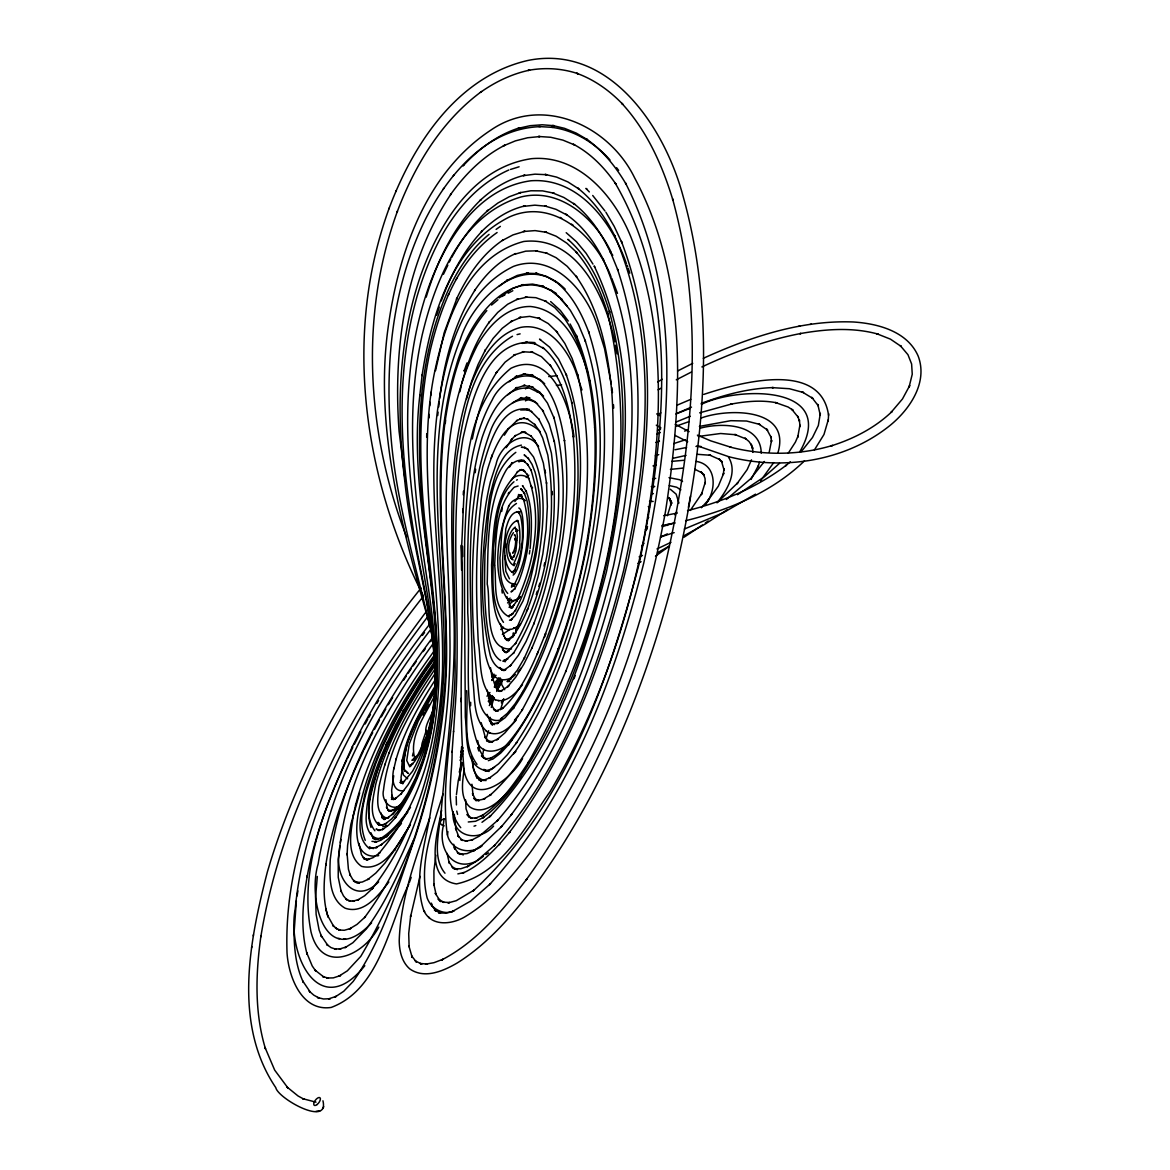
<?xml version="1.0" encoding="UTF-8"?>
<svg xmlns="http://www.w3.org/2000/svg" width="1170" height="1170" viewBox="0 0 1170 1170"><rect width="100%" height="100%" fill="white"/><g stroke="black" fill="none" stroke-linecap="round" stroke-linejoin="round"><path stroke-width="1.5" d="M429.097 731.352L429.127 728.091M466.669 690.592C468.556 714.49 461.667 743.725 476.994 764.361M470.618 705.7L470.662 702.263M509.184 616.882C491.575 607.771 496.884 581.388 494.632 565.081M459.868 780.522L461.58 746.826M462.706 512.519L462.779 508.994M494.632 565.227C496.314 539.004 494.793 507.59 514.083 487.305M426.67 437.127L426.757 433.675M648.195 518.442L648.238 516.95M296.361 900.871L294.05 933.207L294.036 931.773C294.182 948.972 295.922 966.683 303.396 982.405L302.767 981.045L310.299 992.145L309.158 991.107L313.823 995.173L319.132 998.054L317.523 997.513L323.52 998.99L330.306 998.712L328.609 998.887L336.287 996.313L334.942 997.103L343.702 991.297L353.179 981.455C383.628 938.442 397.727 886.436 415.145 837.31C435.957 773.37 448.285 706.329 446.457 638.908C445.214 565.914 435.459 492.57 445.36 419.752C451.342 381.332 460.878 340.836 486.808 310.62M690.49 496.007L688.384 507.312M407.657 778.796L403.416 775.023L401.793 767.037M402.144 761.187C406.429 734.994 420.118 711.448 433.47 688.911L435.752 685.371M440.286 822.217C446.048 749.999 457.47 677.957 453.39 605.226C452.132 532.35 446.004 456.827 470.091 386.641L470.545 385.53C479.846 361.779 493.959 334.43 520.635 327.41C547.282 322.262 566.806 348.221 575.304 370.217L581.973 389.946M463.261 494.793L463.452 491.21M401.719 768.5L402.217 759.813M429.039 417.895L429.244 414.429M429.77 405.785L429.99 402.319M452.132 751.228L452.073 752.193C452.512 776.69 443.708 806.92 460.746 827.687M814.408 449.938L823.987 434.479L828.287 419.723M828.565 415.335C820.784 359.234 737.67 383.248 703.755 394.407M828.184 421.375L828.653 413.683M419.869 395.124L419.781 395.884C405.215 517.564 461.433 640.677 422.677 760.149L415.672 777.889L407.716 793.596L399.745 805.896L392.082 814.583L400.213 805.443L393.208 813.691L387.343 817.947L388.806 817.537L383.892 818.795L385.544 819L381.903 817.537L384.199 819.629L381.742 815.87L382.093 817.333L381.113 813.077M453.536 731.893L454.998 709.897C462.033 619.53 448.125 528.27 462.969 438.443C471.1 402.933 485.989 337.194 534.939 342.635M504.972 545.951L505.191 542.763M452.073 752.193L453.594 731.089M460.995 701.576L461.258 698.11M530.112 548.598C531.823 529.103 532.906 507.985 526.017 490.917L526.427 491.546L522.434 485.623L523.078 486.252M501.813 679.712L501.667 684.567L504.679 689.715M482.523 755.513L482.449 756.332L483.707 749.195M433.792 705.276L434.64 696.691M434.977 693.269C437.595 621.343 412.132 552.342 404.805 481.323C396.528 414.224 397.961 344.682 419.182 279.966L419.474 279.016C437.258 226.819 471.876 167.222 531.604 158.667C579.852 154.396 615.698 197.92 631.551 238.709C668.216 332.148 661.796 436.191 644.86 533.213C627.339 623.581 597.139 712.194 550.105 791.593C525.491 826.108 501.594 874.209 456.505 883.92C423.35 878.86 437.609 831.914 441.602 810.342M445.273 423.496L445.624 420.103M421.054 588.057C353.398 672.311 297.955 767.856 267.374 871.928C249.429 941.119 232.903 1024.174 275.784 1087.632C277.948 1098.425 329.267 1127.383 322.949 1100.78M430.721 395.533L431.086 392.14M317.319 876.447L315.564 897.288L316.134 914.443L319.088 929.887L321.618 936.731L320.931 935.283L327.834 945.418L326.562 944.351L331.022 947.598L336.273 949.382L334.766 948.943L340.909 948.928L339.358 949.104L346.349 946.896L344.901 947.729L352.901 942.713L366.283 928.98C386.714 901.836 399.672 870.07 413.858 839.431M422.063 375.599L422.165 374.766C431.423 315.52 451.503 245.934 509.286 217.02C553.644 196.97 596.349 237.188 611.047 276.851M394.129 767.652C391.716 775.3 391.584 792.821 403.869 790.642M437.726 415.54L438.106 412.118M438.677 406.955L439.247 401.807M439.627 398.385C444.541 360.389 454.56 322.189 475.298 289.575L474.508 290.745C484.965 275.228 498.318 260.939 515.838 253.539L514.317 254.314L525.783 251.155L537.337 250.789L535.684 250.804L547.092 253.305L545.586 252.647L556.13 257.707L567.187 266.307L576.956 277.348L575.903 276.061C599.625 309.348 607.625 350.751 611.691 390.648L611.632 389.742C618.784 485.682 599.961 582.382 565.622 671.814L565.958 670.951C546.96 715.587 526.69 762.606 489.762 795.512L491.224 794.415L483.122 799.329L484.819 798.949L477.404 800.47L479.159 800.763L473.66 798.218L476.278 800.836L472.446 793.582L473.06 795.22L471.934 784.236M419.781 395.884L422.165 374.766M516.467 503.466C499.195 514.23 502.208 540.262 499.926 557.841C500.599 569.805 499.312 583.801 507.736 593.439M447.481 835.087L447.891 831.607M464.256 768.471C462.735 780.873 459.196 797.633 470.004 807.139C485.608 816.689 501.447 798.949 511.246 788.668M505.791 547.545L506.186 544.284M439.496 824.382C437.638 840.338 433.792 859.672 444.98 873.215M435.884 855.197L433.909 870.772L433.968 885.324L433.748 883.833L436.132 894.64L435.167 893.134L440.622 901.587L438.033 899.013L444.088 902.406L442.348 902.143L449.66 902.509L447.964 902.933L456.256 900.695L474.42 889.887L473.016 891.013C565.3 806.759 608.444 681.189 639.273 563.355C664.75 439.598 681.437 297.209 615.142 183.003L616.078 184.377C604.948 168.1 590.938 153.431 573.315 144.217L574.748 145.007L562.858 140.107L550.704 137.27L538.39 136.466L540.014 136.554L527.655 137.753L515.37 140.883L503.29 145.899L504.796 145.241C482.625 156.561 464.724 174.681 450.421 194.805L451.24 193.723C404.498 262.84 393.091 349.757 399.087 431.394L405.156 480.577M456.432 794.635L458.274 780.609L462.793 762.738M443.196 825.581L444.088 818.912M475.21 472.695L475.663 469.258M529.366 553.936L529.864 550.383M253.261 935.898L253.437 934.669M251.623 947.832L251.799 946.559M420.937 751.359L422.121 743.242L426.319 730.358M297.121 895.898L297.882 890.926M353.428 814.876C351.161 831.27 345.53 855.153 361.589 866.385C385.53 872.176 399.54 841.025 410.187 824.996M339.885 845.691L338.232 859.219L338.232 877.281L341.216 891.716L340.777 890.311L343.439 895.825L346.934 899.993L345.852 898.735L350.21 901.324L348.704 900.607L353.983 901.295L352.433 901.236L358.722 899.642L357.289 900.183L364.689 895.752L373.113 887.928L372.089 888.966C419.781 827.512 438.999 747.542 442.479 670.995C444.351 584.137 426.363 497.367 437.463 410.611C445.551 357.508 460.41 291.973 513.528 266.38C554.214 251.389 587.881 293.246 598.162 328.097L604.539 348.616L611.208 383.818M340.382 842.605L340.88 839.504M501.681 511.48L502.325 508.072M435.518 370.7L444.22 332.572L456.987 298.131L456.432 299.242C467.269 276.178 481.967 253.934 503.553 239.66L502.296 240.508L512.972 234.907L525.052 231.25L523.473 231.499L535.07 230.607L546.58 232.347L544.884 231.821L556.13 236.223L566.953 243.258L577.19 252.925L575.976 251.725C591.464 269.597 600.985 291.637 607.873 314.028L607.552 312.843C643.427 463.905 603.895 629.445 528.284 762.504L529.001 761.377C515.751 781.56 501.872 802.605 481.323 816.06L482.917 815.11L475.064 818.327L476.95 818.122L470.223 817.888L471.905 818.415L466.976 814.452L469.141 817.23L466.04 808.85L465.631 800.002M393.72 775.769L391.628 790.364L392.111 796.755L391.818 795.191L393.632 799.607L391.409 797.443L394.597 799.3L391.467 799.373L396.147 798.115L394.831 799.081L401.573 793.406L401.017 793.918L408.008 784.836C444.585 724.713 437.902 650.286 427.723 583.684C415.058 501.491 403.811 416.652 422.311 334.401L422.531 333.552C435.679 278.928 462.048 214.329 520.972 196.97C560.357 187.229 595.618 219.083 611.223 252.457M544.035 566.09L544.693 562.887M433.295 710.424L426.699 736.691L417.88 754.796L411.928 760.295L414.238 759.973M439.686 823.154L441.514 814.832M355.548 805.267C370.32 748.566 400.433 697.028 434.816 650.081M353.15 816.119L355.812 804.082M472.314 438.984C476.892 415.54 483.81 392.125 496.928 371.928L496.007 373.098L505.104 362.144L515.195 354.525L513.747 355.197L524.058 351.687L522.405 351.717L532.906 352.36L531.253 351.629L541.417 356.66L550.778 365.976L549.724 364.66C564.744 385.72 570.082 411.679 573.285 436.878L573.212 436.044C579.399 503.173 567.786 571.15 545.264 634.403L545.571 633.57C534.675 660.289 523.897 688.925 502.105 708.815L503.495 707.645L495.729 711.184L498.464 710.76L495.027 710.439L496.636 711.024L493.535 709.21L494.866 710.439L490.274 703.009L487.071 690.051M402.904 764.829L401.032 777.538L401.719 783.271L400.491 780.346L402.889 783.783M459.868 391.804L461.448 385.003M396.001 759.681C404.25 730.826 419.313 704.472 435.518 679.434M393.822 768.982L396.294 758.423M412.483 755.922L413.2 752.88M500.511 709.737L503.802 698.826M491.224 458.26L492.073 454.881M420.015 876.345L410.597 916.519L410.714 915.437L408.71 933.543L409.134 946.852L408.93 946.106L412.206 957.44L411.621 955.89L416.447 962.106L415.248 960.877L421.814 964.153L420.074 963.451L427.445 964.095L425.573 964.182L433.938 962.691L442.991 959.283L441.456 960.058C477.097 941.792 503.144 909.85 527.085 878.655L526.251 879.767C594.053 785.684 637.577 675.967 665.408 563.925C692.976 444.936 705.51 318.079 672.56 198.841L672.911 200.099C662.278 164.999 646.805 130.484 621.709 103.252L622.849 104.393C609.892 90.85 594.345 79.604 576.605 73.257L578.302 73.798C562.141 68.328 544.723 67.246 527.992 70.434L529.659 70.141C511.831 73.856 495.217 81.915 480.417 92.386L481.543 91.523C441.192 121.183 414.575 165.789 397.127 212.019L397.478 211.112C359.248 315.9 366.78 433.734 406.546 536.928M491.283 707.455L493.901 697.788M777.933 452.775C791.476 407.452 727.433 408.154 700.742 418.187M459.254 772.141L461.945 762.533M512.943 636.246L513.323 632.868L514.464 635.003M769.231 452.176L771.586 440.198L771.498 441.719L770.855 436.439L771.352 437.872L766.599 428.995L767.681 430.18L758.467 423.862L759.9 424.461L746.548 421.024L730.811 420.688L699.382 426.421M466.508 398.897L471.729 381.025L478.033 364.587L485.389 349.888L484.76 351.015L493.17 338.32L502.222 328.317L512.065 320.858L510.763 321.721L521.001 317.319L519.261 317.567L529.674 316.383L539.999 318.532L538.288 317.977L548.233 323.563L557.534 332.441L556.408 331.359L564.847 343.453L572.145 358.473L578.185 376.096L577.819 374.956C603.003 488.124 577.146 610.126 521.805 710.687L522.551 709.517L513.849 722.329L504.957 732.859L496.767 739.835L498.201 738.913L490.873 742.058L492.745 741.765L486.53 740.683L489.703 742.306L484.775 736.676L485.55 738.138L481.177 722.636M434.918 669.24C410.568 705.232 388.118 743.974 378.963 786.883C377.808 796.77 374.722 813.764 386.831 818.24M461.828 383.307C467.795 361.574 476.131 340.236 489.44 321.882L488.592 322.964L497.762 312.39L507.634 304.273L518.237 298.774L516.672 299.505L527.041 297.136L525.257 297.092L535.875 297.677L546.273 301.421L544.81 300.675L554.755 307.564L563.998 317.523L563.062 316.309C586.053 348.631 592.02 389.361 594.696 428.015L594.667 427.24C597.636 494.939 586.272 562.755 565.768 627.178L557.973 649.628L558.265 648.78C542.982 686.615 527.07 726.687 496.548 755.001L497.835 753.933L490.084 758.555L491.751 758.072L485.009 758.92L486.91 759.154L481.426 755.879L484 758.277L479.744 750.145L477.653 740.493M751.052 479.437L758.452 465.484M426.187 297.151C436.922 261.173 453.887 226 481.06 199.529L480.051 200.494C492.775 188.692 507.897 179.127 524.95 175.164L523.297 175.661L535.056 174.154L546.785 174.725L545.044 174.403L556.642 177.109L567.947 181.964L578.872 188.97L577.585 187.99C594.038 200.816 605.972 218.351 615.201 236.867L614.586 235.565C660.158 340.88 647.449 460.965 623.727 570.112C598.601 668.801 562.346 769.114 493.74 846.334L494.822 845.164L475.941 861.559L467.166 866.707L468.76 866.049L460.834 868.74L453.901 868.754L457.514 869.602L452.059 866.853L453.199 868.169L448.797 861.646L449.309 863.226L447.042 853.354M757.999 466.918L759.505 462.135M536.226 594.477L537.264 591.216M538.814 586.346L539.853 583.084M436.673 315.096L439.233 307.198M486.003 738.826L488.636 730.753M751.491 459.839L747.177 469.609L736.851 483.883L737.802 482.771L717.429 502.413M359.702 792.821L350.898 824.192L347.607 845.237L347.08 854.89L347.095 853.515L348.411 869.208L350.327 875.54L349.684 874.063L352.579 879.24L356.133 882.516L353.442 880.908L359.556 883.014L356.558 882.619L362.276 882.048L369.12 878.831L367.687 879.562L375.804 873.083L384.959 863.065L395.05 849.42L394.451 850.268L410.407 824.616M389.303 207.924L388.952 208.816C343.161 335.015 363.314 477.565 423.204 595.574M443.079 794.05C432.856 827.161 418.436 863.007 427.182 898.033C430.809 907.92 441.426 914.516 451.869 911.971M464.461 370.1L464.095 371.153L467.02 362.934M409.412 882.399L411.182 877.324M381.508 758.818C374.21 780.434 363.87 804.507 370.992 827.439M384.652 765.136L385.062 764.025M388.849 753.524L389.23 752.485M429.799 817.815C415.935 857.537 400.666 898.165 399.219 940.636C399.365 950.874 401.676 961.798 409.734 968.877C424.534 979.363 443.298 971.071 457.163 963.012C488.358 943.532 512.577 915.042 534.646 886.07L535.48 884.959C604.246 790.276 648.312 679.565 676.435 566.558C704.413 446.077 716.976 317.553 683.265 196.896L682.914 195.639C664.618 127.53 609.731 43.919 527.977 60.445C456.973 76.635 412.878 144.671 388.952 208.816M408.827 884.081C388.806 925.163 379.914 989.191 331.198 1007.443C301.538 1011.86 288.551 976.584 287.03 952.863C282.657 826.59 352.17 710.731 425.251 612.948M647.551 526.646L646.293 529.922L646.981 528.504M460.103 760.485L462.72 753.772M544.386 637.431L545.659 634.198M395.767 191.631L396.147 190.681M441.28 300.865C450.625 275.359 463.495 250.746 482.303 230.914L481.206 231.952C493.301 219.755 508.043 209.722 524.994 205.92L523.326 206.388L534.851 205.159L546.346 206.242L544.737 205.935L556.042 209.342L567.011 215.075L565.695 214.125C582.514 225.386 594.448 242.263 603.588 260.033L602.901 258.643C645.577 355.051 634.33 465.455 613.533 565.885C591.157 656.779 559.084 749.4 496.987 821.223L498.157 819.965L479.422 836.097L471.144 840.367L472.753 839.724L465.294 841.23L467.049 841.245L460.848 839.665L462.574 840.455L457.645 835.497L458.859 836.872L455.525 828.272L455.993 829.779L454.252 814.203M333.772 789.15C322.174 817.479 312.726 846.787 307.067 876.915L307.286 875.76C302.811 901.558 300.193 928.6 307.096 954.223L306.686 952.687L312.214 965.952L315.885 971.246L314.832 969.974L324.105 977.243L322.701 976.54L328.39 978.149L326.81 978.032L333.274 977.886L340.602 975.531L339.022 976.102L347.344 970.837L360.74 956.417C411.84 870.407 440.841 769.319 445.785 669.445C448.505 569.22 426.26 466.494 455.466 368.345L455.832 367.292C466.23 326.708 507.049 261.334 556.452 293.553M667.353 515.751L671.024 503.743L670.819 505.235L670.425 500.409L670.878 501.974L668.977 498.025L670 499.268L667.748 497.279M497.104 232.523C458.83 259.287 441.046 305.706 430.458 349.479C418.202 404.952 419.211 462.34 424.578 518.602C435.532 617.979 457.163 730.533 394.992 818.283L395.899 817.216L388.542 825.245L382.195 829.735L383.555 829.091L378.436 830.451L379.972 830.378L376.038 829.12L377.588 829.691M386.48 746.767L408.228 703.96L436.132 660.991M381.098 759.827L386.86 745.831M573.914 678.775L575.231 675.616M522.259 447.218L521.352 447.262L525.74 447.744L523.97 447.247L528.006 449.47L527.29 448.958L533.491 456.9C548.876 492.19 542.778 535.48 535.816 573.68L527.421 603.544L515.751 630.425L515.736 633.321M508.555 506.566C511.1 500.424 519.685 495.32 525.403 500.672M432.871 709.985C431.189 717.663 421.624 728.676 427.781 736.427M334.445 787.454L339.666 775.286M508.701 506.215C498.201 534.251 491.371 571.282 506.815 598.499C510.354 601.892 516.613 601.526 519.495 597.417M460.293 757.312L463.042 750.935M496.738 691.441L502.149 680.501M646.176 528.24L646.776 526.895L645.372 529.688M511.158 480.46L517.915 471.393L517.228 471.905L521.25 469.653L519.655 470.179L523.677 470.047L521.147 469.536L525.067 471.642L523.75 470.413L527.363 474.786L526.997 474.055C543.363 513.835 534.471 563.604 516.731 601.131L517.184 600.502L513.454 605.577L514.127 605.007L510.559 607.756L513.177 607.025L509.038 607.259L511.568 607.61M340.324 773.765L346.686 759.915M460.644 755.644L462.91 750.745M363.197 751.432C346.027 787.542 331.71 825.479 325.786 865.171L325.991 863.826C323.754 881.463 322.554 899.906 328.112 917.075L325.743 908.71L326.137 910.099M536.928 654.6L538.346 651.573M352.594 746.153C326.371 803.439 298.467 867.643 311.015 931.905C321.575 974.946 363.27 956.08 378.802 927.093M443.459 274.263L447.847 265.137M449.309 262.095L450.772 259.053M347.446 758.35L352.77 747.484M395.913 724.42C381.654 753.304 367.541 783.856 366.166 816.558C365.566 825.537 369.062 839.022 380.279 838.641M385.983 744.866L387.475 741.824M433.426 643.222C388.689 705.525 345.764 775.344 339.139 853.471C334.971 878.67 355.139 905.843 378.656 881.902M363.972 749.882L370.188 737.392M359.424 732.712L359.76 732.069C379.972 693.737 403.738 657.306 430.443 623.186M448.256 295.264L448.827 294.153M456.227 279.484L456.827 278.299M352.243 746.855L359.76 732.069M460.79 752.003L462.998 747.732M423.13 715.294L424.695 712.267M354.334 744.354L360.843 731.835M371.022 735.828L372.703 732.683M374.371 729.539L379.504 720.077M506.23 447.671L511.773 439.116L511.29 439.774L515.487 435.43L514.844 435.986L522.917 432.022L521.308 432.3L525.74 432.447L524.028 432.022L531.356 436.278L530.756 435.649L534.924 440.914L534.529 440.212L538.244 447.218L543.377 463.101L546.522 483.356L546.492 482.596L547.37 506.625L546.083 529.732L542.836 553.922L538.054 576.649C532.218 597.285 526.076 618.667 512.972 636.027L513.513 635.368L506.815 640.399L509.491 639.814L506.2 639.771L508.57 640.765L504.855 638.279L506.2 639.405L503.597 635.442L504.036 636.188L500.292 623.639M403.065 711.141L420.937 681.525L435.108 660.962M508.19 493.638L509.125 492.336M395.475 725.254L403.46 710.395M322.715 1108.677L323.798 1106.688M514.888 501.52L519.524 495.334L518.003 496.138L521.82 495.012M365.157 723.967L367.746 719.243M509.579 467.02L512.036 462.589L511.641 463.276M381.288 716.917L385.764 708.991M704.852 505.25C716.449 491.941 717.824 464.753 696.223 461.389M434.67 695.638C425.734 714.724 408.447 736.676 414.882 758.716M425.602 710.702L429.229 704.398M451.678 257.488C461.17 239.85 473.163 223.426 488.241 210.147L487.056 211.156L497.952 202.995L509.242 196.75L520.84 192.509L519.158 192.874L530.873 190.768L542.587 190.871L554.17 193.24L552.576 192.86L563.911 197.511L574.836 204.428L573.578 203.405C590.192 216.304 601.892 234.249 610.842 253.056L610.272 251.638L618.023 270.475L617.482 269.144C649.174 364.089 639.697 467.327 619.266 563.618C598.133 652.743 565.973 741.385 510.822 815.388L511.831 814.159L500.702 827.57L501.754 826.283L482.508 844.798L473.601 850.824L475.152 850.093L466.991 853.603L459.751 854.29L461.506 854.232M368.608 717.678L370.437 714.519M501.403 702.877L503.173 699.821M799.739 451.898C838.451 384.55 738.548 386.202 701.342 404.367M489.718 704.428L493.184 698.475C477.916 684.596 481.411 660.114 478.281 641.774L478.223 640.882C475.971 595.998 475.429 550.851 480.607 506.142L480.695 505.528C481.762 483.488 500.994 394.466 540.291 431.715M489.294 705.583L493.886 697.7M388.338 704.706L392.637 697.539M773.706 462.603L760.602 480.753M376.842 703.448L378.568 700.611M526.412 611.252L528.138 608.429M764.39 461.492L750.555 478.837L726.365 499.488M435.416 687.068C421.522 712.705 401.134 740.537 404.513 771.162M674.885 514.844L676.699 511.963M435.796 689.232L418.216 721.071L409.237 744.076L406.736 760.515L409.807 766.876M490.376 702.117L493.243 697.627M540.408 126.652C486.735 128.305 447.964 174.754 425.5 219.17C393.237 284.617 385.076 359.468 390.59 431.525L390.634 432.037C395.431 501.667 416.9 568.401 432.213 636.071M490.698 702.205L493.477 697.876M501.564 702.234L503.407 699.367M504.343 435.196L508.482 428.747L507.999 429.361L517.198 420.279L516.526 420.805L521.381 418.465L519.816 419.006L524.716 418.29L523.034 418.158L527.904 419.138L527.07 418.787L535.246 424.944L534.69 424.271L538.902 430.311L542.631 437.858L547.809 455.072C557.797 518.793 547.618 587.53 515.37 643.749L515.853 643.091L507.341 651.851L508.891 650.827L504.913 652.319L507.575 652.158L504.036 651.441L506.288 652.831M436.249 685.971L417.149 719.608L407.292 743.359L403.182 762.621L404.22 769.553L408.286 773.399M490.742 702.366L493.579 697.949M490.332 701.079L493.272 696.662M489.572 702.98L493.477 697.101M403.445 680.311L406.326 676.011M408.242 673.13L411.123 668.83M434.392 666.359C409.368 702.673 386.773 741.707 375.628 784.69C373.449 797.618 367.863 815.314 379.051 825.333M436.322 671.682C412.674 707.66 388.44 746.475 383.511 790.145C380.791 800.85 392.009 812.916 401.719 804.317M488.855 702.088L492.731 696.442M435.898 661.767C411.621 695.974 390.356 732.771 376.798 772.609C372.528 790.642 362.217 814.101 374.897 830.788M430.019 728.135L428.425 730.402L429.887 729.407M489.952 702.088L493.023 697.729M413.054 665.949L416.081 661.65M410.48 807.417C401.91 819.044 392.988 831.139 380.352 838.627L381.727 837.764L375.965 839.446L377.603 839.241L372.981 838.261L375.658 839.636L372.338 836.433L373.128 837.866L370.934 832.791M407.803 812.185L395.284 827.965L386.919 836.214L387.943 835.263L380.864 840.25L375.014 842.327L376.579 841.8L371.943 841.362M435.123 654.088C401.515 700.771 371.563 752.061 359.146 808.792C355.943 823.519 352.155 857.99 375.833 856.06M488.241 701.342L492.424 695.58M434.333 658.71C410.772 691.265 390.356 726.292 375.658 763.747C367.848 787.79 355.724 815.227 365.23 840.396M434.319 657.686C404.337 699.528 377.998 745.115 364.616 795.147C361.647 812.141 353.749 836.257 369.676 848.806M422.428 635.368L424.505 632.56M788.214 453.258L795.381 442.172L798.232 435.606L797.75 437.185L799.914 425.105L800.09 426.611L799.285 419.679L799.461 421.185L797.735 416.242L798.452 417.558L791.783 409.295L793.041 410.26L788.141 407.028L775.461 402.538L776.938 402.86C761.685 399.804 745.977 401.325 730.826 404.162L731.981 403.899L699.66 412.834M423.145 651.617L425.266 648.765M430.545 641.643L432.666 638.791M508.453 651.354L510.529 648.56M388.864 882.005C378.758 894.948 363.972 914.706 345.165 908.212C328.668 898.838 329.53 876.184 330.233 859.745C339.9 777.392 384.023 703.419 432.344 637.869M443.123 189.335L443.927 188.253M453.024 176.202L453.887 175.076M486.983 696.238L489.162 693.371M401.471 823.461L388.235 838.89L380.806 845.091L382.034 844.287L375.614 847.68L377.12 847.402L371.87 848.148L373.493 848.513L369.354 847.021L370.671 848.001M488.373 698.095L490.552 695.243M496.022 688.106L502.647 679.653M667.207 525.476L668.128 524.262M428.512 615.669C363.095 701.196 305.677 800.031 295.176 909.178C286.855 954.091 318.913 1022.551 364.806 965.703M510.529 679.053L511.231 678.424L507.721 681.525L517.198 670.425L524.643 657.569L523.955 658.871C558.061 584.43 575.113 497.265 553.717 416.915L554.112 418.231L547.428 403.021L539.326 391.891L540.569 393.076L531.458 386.583L533.037 387.094L523.516 385.442L525.169 385.266L515.56 388.294L517.052 387.387L507.853 394.787M517.988 672.092L521.147 668.026M431.189 628.816C378.539 698.344 332.763 776.982 318.094 864.045C307.417 899.598 325.772 971.758 371.607 922.837M487.802 695.302L489.967 692.552M494.296 687.024L499.692 680.136M494.603 687.316L501.023 679.141M717.005 502.822C726.789 490.727 738.065 472.431 728.486 457.09M496.592 689.817L499.824 685.708M494.764 684.933L500.307 677.942M494.603 686.41L500.073 679.58M423.306 596.32C345.121 695.667 281.385 810.912 260.808 936.907L260.983 935.678C255.674 973.191 254.343 1012.299 265.502 1048.92L264.99 1047.428L274.687 1070.126L288.098 1088.173L287.03 1087.032L298.043 1095.968L304.185 1099.332L302.708 1098.688L316.017 1102.169M522.566 758.54C512.358 778.079 472.665 810.181 464.183 771.22C457.368 696.896 464.666 621.723 461.565 547.077C465.265 488.022 460.234 409.573 510.895 368.316C551.494 348.777 570.39 407.716 574.002 436.878M491.912 677.02L494.179 674.242M492.058 679.551L495.422 675.426M491.751 680.487L495.992 675.28M494.574 683.061L498.888 677.766M514.42 720.281L517.886 716.113M515.268 527.07C505.966 533.827 502.369 560.123 514.23 565.739M516.102 629.606L518.061 627.632M690.271 510.456L702.015 493.199L701.371 494.676L705.261 482.274L705.247 483.766L705.057 478.545L703.448 474.069L704.004 475.459L701.005 471.788L702.146 472.914L694.936 469.302M522.478 684.625C516.248 692.918 504.519 705.832 493.14 698.534M801.304 451.605L812.492 437.507L818.342 425.514L820.331 413.332L820.228 414.984L817.801 404.41L818.386 405.931L811.761 397.317L812.784 398.37L802.254 392.009L803.571 392.55L789.399 388.718L772.024 387.621L773.414 387.577C748.61 388.279 724.332 394.758 701.181 403.387M516.306 719.916C510.091 727.213 500.233 736.632 489.674 732.903M463.964 164.882L463.071 165.877C478.603 149.014 497.542 134.667 519.641 127.808L518.047 128.393L530.127 125.687L542.149 124.78L554.346 125.731L552.606 125.497L564.525 128.334L576.196 133.088L587.53 139.742L586.185 138.835C602.916 150.594 615.888 166.827 626.213 184.333L625.497 183.017C685.079 300.046 670.044 439.042 643.749 563.121C614.733 678.6 571.019 795.629 489.455 884.695L490.596 883.613L470.574 901.119L452.322 911.562L453.96 911.006L445.843 913.126L438.618 912.878L440.505 913.053L434.421 910.084L436.044 911.006L431.408 904.98L432.403 906.311L431.438 903.152M701.313 507.736L708.64 499.795L707.601 500.95L718.322 486.193L723.762 473.104L723.294 474.537L723.967 468.673L724.098 470.164L721.393 460.921L722.153 462.34L718.804 458.742L720.077 459.708L709.283 454.925L710.658 455.276L697.335 454.311M641.686 545.863L644.041 543.333M513.615 753.846L515.824 751.506M520.518 624.093C489.557 649.716 492.102 578.185 491.575 565.139C493.623 536.021 492.336 501.798 512.606 478.442C517.491 474.303 524.277 474.347 529.176 478.515M804.492 460.848C772.039 492.19 728.851 510.091 685.605 520.708M779.542 463.305L764.463 476.716L737.48 494.705M507.634 600.429L510.12 598.075M499.137 297.911L512.401 288.478L523.312 284.588L521.586 284.953L532.613 284.105L543.523 286.358L541.798 285.904L552.357 291.301L562.302 299.783L551.114 290.233L552.357 291.301M520.211 596.729L515.663 600.356L520.24 596.583M403.284 802.547L392.871 810.327L394.261 809.508L388.791 810.985L391.774 811.19L387.679 809.772L388.966 810.795L386.422 807.124L387.182 808.543L385.91 799.739M403.84 781.619L412.483 771.337C454.048 697.554 428.322 610.447 417.207 532.131C404.688 451.576 400.974 366.853 428.088 288.727L428.41 287.747C445.287 241.064 477.067 188.063 530.858 180.78C579.048 177.27 612.276 222.973 626.476 263.689M526.207 477.492L528.796 475.181M515.356 674.476C509.257 681.627 496.577 681.993 492.043 672.925C482.376 655.288 483.532 634.082 481.543 614.689C479.934 570.316 479.978 525.242 490.391 481.821L496.124 464.11C499.59 446.019 524.672 425.836 538.58 446.443M507.531 602.93L511.553 599.435M500.789 629.533L503.436 627.252M509.125 604.451L514.303 600.093M790.32 461.828L785.465 465.909L786.591 464.973C757.473 487.276 722.958 501.725 687.536 510.603M511.992 739.952C503.963 750.409 484.512 757.604 477.17 742.54C463.144 701.137 470.662 655.887 467.751 612.875C467.678 554.273 465.397 494.281 482.157 437.463C489.323 416.564 502.676 385.559 529.703 388.177L540.467 393.339L543.582 396.089M491.561 305.077L497.952 299.754M502.354 634.476L510.047 629.314M525.505 388.893L529.542 385.749M525.491 400.915L529.703 397.668M492.497 759.345L500.716 753.07L509.213 743.988L508.175 745.29C552.181 686.644 573.446 614.221 587.384 543.158C598.309 474.61 603.091 401.105 576.327 335.454L576.956 336.828L570.112 323.973M498.917 286.474L507.882 279.718L506.639 280.639L517.257 275.447L528.138 272.932L526.529 273.253L537.41 273.59L535.67 273.136L546.375 276.354L556.686 282.423L555.37 281.268C571.852 294.313 581.739 313.502 588.993 332.821L588.554 331.593C613.446 408.593 605.577 491.926 589.212 569.848C574.046 634.052 552.24 698.08 514.434 752.719L515.283 751.52L497.177 772.244L488.855 778.445L490.479 777.553L483.005 780.448L484.906 780.317L478.53 779.556L481.484 781.311L476.395 776.544L477.155 778.211L473.528 769.246L471.393 756.522M509.052 381.844L516.716 376.082L515.297 376.828L524.994 373.83L523.326 373.917L533.008 375.307L531.341 374.634L540.847 380.645L539.692 379.343C555.618 395.855 560.81 419.182 564.569 441.061L564.393 440.169C572.583 510.734 559.509 583.128 531.853 648.268L532.306 647.229L523.794 664.253L515.634 677.284L507.414 686.98L508.818 685.883L500.453 691.382L502.164 690.578L498.756 691.119L500.599 691.09L497.499 690.241L499.766 691.441L495.129 686.044L495.524 686.834L491.678 675.251L491.839 675.997L490.479 667.646M481.996 822.305L490.742 815.753L489.528 816.865C553.79 750.833 583.625 659.31 606.396 572.013C627.427 472.11 639.946 360.93 594.126 265.926L594.901 267.169M513.484 532.599C508.394 539.56 506.464 551.494 511.699 558.836M669.401 546.171L655.449 556.189M493.579 826.108C478.486 843.219 450.801 836.989 453.156 811.658M489.06 234.38C471.612 248.566 459.064 267.798 449.295 287.849C408.023 377.5 417.968 479.393 430.019 574.368C440.944 653.562 445.229 741.941 398.312 811.161L407.394 797.223L399.16 810.093L391.701 818.898L385.208 824.046L386.553 823.373L381.288 825.216L382.824 825.099L378.802 824.192L380.367 824.718M496.109 229.393L500.35 226.395M702.424 525.023L684.055 537.235M705.32 523.005L708.216 520.972M501.857 718.073L500.409 719.067L507.239 713.422L514.976 703.945L523.209 691.178L522.478 692.494C568.591 604.554 589.665 500.336 571.589 402.012L571.911 403.167C566.631 382.766 559.289 361.369 542.631 347.373L543.787 348.514L534.047 343.293L535.611 343.863L525.535 342.415L527.319 342.254L522.259 343.395M727.257 509.71L704.852 524.262L683.485 536.035M483.283 856.352C459.035 876.593 437.331 854.056 443.079 826.941M485.901 854.612L488.534 852.871M755.528 494.164L723.016 512.855L684.333 529.045M513.103 575.099C523.312 568.401 526.851 510.866 518.822 507.985M513.952 481.777C495.773 497.674 496.592 526.047 493.36 548.101C493.769 572.51 489.045 600.927 503.466 622.338M509.623 638.981L513.513 636.582M512.519 336.214C471.685 360.199 463.715 413.507 457.017 456.3C449.514 523.224 456.183 590.572 454.969 657.686C456.9 716.098 440.198 774.335 446.998 832.426C448.827 849.522 469.302 856.074 482.084 845.881M517.652 520.431C502.822 524.833 499.853 566.426 513.352 573.022M401.325 783.11L404.542 781.209M536.986 391.833L538.112 391.175M516.555 480.168L517.359 479.7M512.416 402.889L521.63 397.581L520.153 398.312L529.527 397.815L526.047 397.098L535.099 401.646L543.509 411.474L542.558 410.319L549.169 423.935L554.331 441.646L554.156 440.578C565.403 502.003 554.975 565.856 533.754 624.005L534.134 623.069L526.105 641.423L518.295 655.419L510.31 665.847L510.866 665.277L503.992 670.249L505.806 669.737L502.442 670.234L504.314 670.527L501.257 669.445L502.72 670.366L499.853 667.514L500.804 668.889M515.648 531.341L517.74 530.756M657.613 552.693L669.108 546.185M508.453 680.881L509.286 680.413L507.034 681.496L509.842 681.466M657.701 381.888L662.293 379.299M658.081 389.844L661.123 388.147M385.661 826.327L387.065 825.537L382.736 826.737M677.562 371.007L692.757 363.314M501.798 296.551L504.943 294.884M508.102 293.217L512.826 290.73M676.289 379.811L691.382 372.045M637.928 563.326L641.072 561.688M657.862 414.429L660.86 412.893M508.818 169.986C458.362 192.553 431.745 246.563 416.886 296.975L416.652 297.882C396.425 370.393 399.657 447.115 411.913 520.694C421.917 589.504 446.413 659.675 429.112 729.319L420.308 752.398L414.355 761.86L409.924 765.78L412.878 763.966L409.69 765.619L411.328 765.75M670.995 542.324L656.984 548.964M661.196 536.825L667.309 533.886M657.54 430.516L660.509 429.127M387.051 836.652L381.639 838.305M703.316 358.312C750.248 336.975 801.143 319.936 853.325 321.984C877.924 323.549 907.54 331.373 918.216 356.207C928.132 382.605 909.69 409.485 889.844 425.602C845.31 461.316 783.271 470.793 728.705 456.68L697.144 445.755M677.006 413.346L691.514 407.101M657.028 434.07L660.333 432.534M701.898 366.941C733.488 352.097 766.599 340.017 800.967 333.465L799.768 333.669C825.552 329.077 852.594 327.03 878.129 334.137L876.696 333.699L890.458 339.154L901.353 346.554L900.242 345.574L907.964 354.715L911.62 364.002L912.249 374.239L909.075 387.094L909.733 385.515L902.494 398.941L891.057 412.425L892.198 411.357C875.16 427.781 853.617 438.852 831.168 445.887L832.543 445.419C799.359 455.422 763.601 455.7 730.095 447.072L731.133 447.32L710.599 440.797L697.393 435.152M656.18 442.64L659.441 441.134M511.539 648.941C482.508 651.207 491.356 600.78 487.217 584.108C488.241 545.849 486.442 503.86 506.449 469.682C510.412 464.139 516.628 459.064 523.911 460.293M509.491 620.217L512.182 619.032L510.763 620.159L515.078 615.552L523.063 600.839L530.317 580.071L535.845 556.276C540.525 527.626 542.631 500.131 535.026 471.978L532.028 464.329L528.065 458.07L528.562 458.757L524.131 454.881L525.637 455.905M675.88 414.004L690.402 408.198M675.748 422.151L690.241 416.271M639.112 556.876L642.447 555.443M677.445 405.025L690.768 399.365M655.975 442.392L659.149 441.09M514.376 556.496L512.416 557.783L514.449 555.618L513.937 556.569L515.911 550.894L517.374 536.854L516.774 531.37L515.078 528.065L517.784 530.303M519.436 461.375L518.632 461.667L521.703 460.965M512.665 591.055L511.012 591.903L515.312 588.144L514.347 589.461L518.69 581.665C528.562 556.101 532.277 527.568 526.968 500.555L523.941 492.234L524.672 493.652L520.694 488.738L522.156 489.791M515.838 452.351C486.442 474.376 489.469 518.5 485.053 551.26C484.351 581.446 483.619 612.1 489.835 641.818C491.707 648.78 494.12 656.531 500.643 660.523M676.304 426.07L689.028 421.624M488.314 760.675L491.254 759.622M684.582 431.101L687.638 430.004M673.701 443.605L685.503 439.759M655.317 455.817L658.725 454.633M513.572 627.997L515.092 627.676M474.011 826.166L475.81 825.581M653.035 465.909L656.297 464.87M660.465 536.971L674.169 532.642M662.044 526.719L673.935 523.005M510.529 169.445L519.114 166.784M514.873 486.983L518.12 486.003M492.892 767.842L494.559 767.344M501.696 719.594C489.557 724.303 480.695 710.292 479.393 699.982C470.164 623.259 468.79 544.138 482.566 467.839L482.786 466.888C488.958 446.925 499.473 403.548 529.484 409.441M672.823 458.347L686.059 455.393M515.414 551.085C514.259 551.333 513.221 552.138 512.709 553.205C517.316 546.024 515.487 531.707 514.303 535.129M521.41 445.126C499.239 449.836 494.822 478.047 489.703 496.299C481.879 548.701 478.077 603.72 490.347 655.756C492.541 662.395 497.44 670 505.367 669.693M517.067 334.591L520.138 333.859M698.212 436.468L720.632 433.5L736.135 434.787L734.76 434.45L746.124 438.955L744.954 438.092L748.961 441.456L751.798 445.507L750.979 444.103L752.617 448.783L752.456 447.145L752.866 452.395M402.041 782.671L403.65 782.32L399.877 782.379L402.67 783.476M457.85 873.888L464.051 872.513L462.457 873.23C477.389 866.897 489.089 855.197 499.999 843.541L498.932 844.828L510.281 831.431L509.242 832.645C570.433 752.412 605.855 655.419 628.582 557.929C649.935 454.355 660.07 342.254 621.402 241.429L621.972 242.819L614.191 226.322L605.914 212.267M520.621 409.968L528.357 409.895L526.632 409.354L531.75 411.752L531.034 411.211L539.326 419.664L538.8 419.035L546.244 433.909L551.392 453.112C560.123 520.972 549.871 594.711 513.337 653.416L513.82 652.772L506.069 659.748L507.824 659.046L503.978 660.026L505.806 660.114M518.866 511.582C510.135 511.933 507.736 522.668 505.689 529.206C506.04 538.931 493.828 584.196 516.028 584.24M675.002 449.763L686.571 447.481M700.099 428.235C721.217 422.385 760.895 423.262 761.231 453.185M675.178 522.961L661.796 525.564M652.553 478.954L655.697 478.34M663.653 515.707L677.328 513.06M651.661 487.042L654.732 486.457M377.208 855.884L378.7 855.606M798.569 326.342L799.768 326.137M810.123 324.382L811.366 324.178M315.944 1111.398L319.907 1110.739M671.639 461.389L684.231 460.234M670.439 469.389L683.251 468.073M506.142 638.718L509.681 639.624M514.493 571.282L511.89 572.203L514.99 569.907L513.966 571.194C522.551 554.595 524.452 534.295 520.679 516.496L518.515 512.021L519.729 513.279L516.804 511.641L518.485 512.284M510.807 615.274L509.023 615.669L513.03 613.592L511.597 614.689L515.619 610.111L515.18 610.798C537.41 568.006 545.454 516.219 530.961 469.843L531.238 470.545L527.495 464.168L528.006 464.856L523.721 460.892L525.242 461.872L520.738 460.483L522.42 460.731M548.73 376.579L557.212 375.658M556.408 385.427L561.615 384.872M468.263 821.983L475.576 821.267L483.853 817.274L482.245 818.181C497.967 807.417 509.667 792.061 520.65 776.748L519.846 777.904C563.223 712.852 589.548 637.869 606.821 562.039C623.903 479.905 631.347 393.12 609.321 311.176L609.687 312.346C601.482 285.392 589.578 258.161 567.859 239.323L569.132 240.523M488.899 770.811L485.243 771.015L492.073 768.895L490.552 769.743L498.537 763.893L507.239 754.855L516.804 742.438L515.926 743.608C553.454 687.39 574.616 621.87 588.568 556.218C601.804 485.228 607.596 409.88 585 340.148L585.483 341.362L578.477 324.529L570.287 310.255L561.103 298.76M515.268 563.779C509.623 568.532 521.995 550.617 519.612 542.529C520.504 535.465 519.436 523.824 517.827 521.41C519.027 522.463 514.449 519.041 518.178 521.162M651.251 486.647L654.337 486.501M695.96 446.443L700.976 446.428M649.525 501.389L653.153 501.433M651.851 493.594L653.386 493.623M521.001 495.159L518.471 494.544L522.069 496.577L520.825 495.334L523.97 500.541L523.663 499.868C531.502 527.29 527.582 559.64 514.361 584.415L514.8 583.728L511.348 586.974L514.61 585.512L511.568 585.278L513.191 585.614M551.494 127.296C574.28 130.075 594.901 142.989 609.979 159.924M337.954 938.442L339.636 938.545M343.878 938.808L345.559 938.91M538.8 126.55L553.117 127.384M669.021 477.638L679.697 479.744L682.549 481.513M669.313 485.579L676.699 487.232L680.808 489.864L679.477 488.972M520.109 511.568L520.942 511.773M502.778 661.094L505.484 661.679M487.144 770.855C463.452 767.447 467.473 734.351 465.309 717.151C465.046 658.271 464.183 599.376 464.68 540.496C466.523 492.848 468.585 442.523 492.263 399.862C500.818 380.996 527.743 366.225 544.679 383.818M494.603 699.484L495.407 699.718M498.04 700.479L498.859 700.713M486.091 780.58C476.526 779.776 472.622 770.065 472.797 761.729M648.268 506.566L649.642 507.093M488.987 771.469L483.795 769.392L485.097 770.577M516.584 540.423L514.741 538.697L516.365 542.222L514.829 538.873M463.276 854.934L457.382 852.447L458.698 853.807L454.238 847.49L454.808 849.069L453.697 844.257M687.711 441.748L675.09 435.43M537.586 403.782C517.579 390.005 496.855 412.908 490.566 430.735C461.448 509.71 471.876 596.042 472.548 678.498C475.298 695.726 472.256 718.848 486.998 731.542M670.264 489.221L676.143 494.149L678.936 503.071M486.252 731.162L490.449 733.283M675.192 424.286L689.145 431.628M587.881 373.142L587.53 372.002C579.355 344.375 563.048 309.743 530.463 306.496C506.42 306.233 488.387 325.962 477.331 345.267C431.584 434.787 449.763 538.668 449.88 635.134C451.123 693.942 443.24 752.5 430.882 809.889C426.114 842.692 412.82 877.602 423.745 910.45C431.452 927.444 453.17 924.446 466.23 916.008C492.102 900.242 511.904 876.593 530.054 852.769C601.98 751.944 643.632 632.049 665.584 510.91C682.476 400.593 688.867 279.22 634.564 177.738C609.102 125.395 542.251 94.697 490.786 130.162C426.772 172.341 399.072 250.95 388.674 323.68L388.572 324.426C373.055 430.077 404.016 534.09 432.417 634.666M656.692 413.887L659.763 415.686M656.297 425.178L660.918 427.898M560.137 217.401L561.659 218.307M571.486 224.157L572.993 225.064M540.935 340.221L539.531 339.124L549.549 347.11L558.558 359.058L566.602 375.38L566.061 374.151C587.779 435.693 581.622 503.056 569.468 565.944C558.105 615.859 542.631 666.242 513.133 708.669L514.039 707.455L505.118 717.693L496.738 723.762L498.405 722.899L491.078 723.996L494.617 724.522L490.713 722.592L492.131 723.484L489.382 720.428L490.391 721.875L487.042 714.343M511.612 558.763L513.118 559.947M587.194 189.394L585.951 188.385L589.329 191.939M565.154 289.107C524.423 248.64 472.797 298.891 460.176 339.797L459.722 340.836C419.971 442.801 444.878 553.542 444.322 659.397C442.011 749.941 419.123 844.126 364.513 917.602L365.479 916.666L357.011 924.402L349.45 928.936L350.883 928.41L344.287 930.282L338.583 930.004L340.265 930.091L335.395 928.044L336.872 928.819L332.777 925.265L333.728 926.464L327.702 915.657M512.328 608.064L509.447 605.621L510.603 606.952L506.888 596.598M566.192 232.684L576.517 241.78L586.126 253.305L592.956 264.084M550.631 301.567L560.313 310.386L568.269 321.033M505.601 652.187L502.486 649.277L503.656 650.637L501.696 646.908M405.215 770.694L407.672 773.004M592.707 195.478L604.934 210.951M561.22 299.754L567.304 306.248M509.476 578.872L505.791 571.223L504.782 555.706M530.61 485.448L532.54 487.773M616.619 167.72L618.637 170.396M423.745 910.45L424.739 911.796M428.586 916.914L429.624 918.304M514.332 586.111L512.533 583.537L512.84 584.283M647.8 516.145L648.707 517.476M669.269 497.908L672.077 503.188M490.054 717.225L491.166 722.563M492.043 724.362L492.438 725.137L490.771 721.802M378.232 823.812L378.963 825.274L378.012 822.393M612.085 253.978L612.758 255.382M378.729 822.612L379.343 823.987M627.149 265.312L627.69 266.643M611.793 278.358L617.482 293.392M510.456 556.057L511.378 558.543L509.784 552.649M477.696 747.601L478.837 750.979M628.217 268.281L629.811 273.18M414.429 758.35L414.882 759.9M614.791 341.801C605.738 298.101 577.907 235.404 523.765 241.473C466.859 256.405 445.229 321.677 434.421 372.938C402.334 531.297 494.427 715.952 378.7 853.705L379.87 852.711L373.069 857.668L367.219 859.76L368.828 859.321L364.162 858.956L367.014 859.935L363.285 857.522L364.265 858.838L361.471 854.641L358.956 843.38M456.739 811.059L457.587 814.379M544.635 469.331L545.527 472.87M589.504 379.972L590.309 383.394M615.435 345.252L617.073 353.881M432.578 637.767L433.456 642.856M434.041 646.249L434.626 649.642M611.705 387.314L612.48 392.579M501.886 589.856L502.237 593.088M613.446 404.615L613.723 408.052M552.196 491.385L552.401 494.705M456.446 804.931L456.198 796.39M461.58 570.199L461.068 545.337M462.559 546.185L462.735 556.569M444.22 825.844A4.709 3.451 0.7 0 1 440.3 822.027A4.709 3.451 0.7 0 1 445.258 819M317.07 1104.568A4.753 2.15 -53 0 0 319.951 1097.723A4.753 2.15 -53 0 0 314.174 1102.228A4.753 2.15 -53 0 0 317.07 1104.568"/></g></svg>
